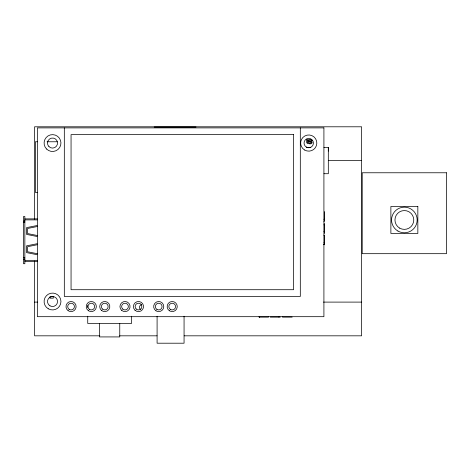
<?xml version="1.0" encoding="UTF-8"?>
<svg xmlns="http://www.w3.org/2000/svg" width="470" height="470" viewBox="0 0 470 470"><rect width="100%" height="100%" fill="white"/><g stroke="black" fill="none" stroke-linecap="round" stroke-linejoin="round"><path stroke-width="0.7" d="M328.319 151.093L328.319 147.374L323.947 147.374M308.784 140.295C307.991 142.569 312.021 140.172 312.133 142.275C312.468 144.337 308.396 144.378 308.097 142.674C310.212 144.231 314.33 141.582 309.06 141.899C305.8 140.377 311.557 137.822 312.133 140.565C311.158 139.89 309.289 140.736 308.379 139.884M308.173 141.329L308.696 141.029M37.071 225.535L26.531 227.645L26.531 234.389L37.071 236.492M37.189 226.546L27.548 228.473L27.548 233.561L37.189 235.488M37.071 243.742L26.531 245.851L26.531 252.596L37.071 254.699M37.189 244.753L27.548 246.68L27.548 251.761L37.189 253.694M308.097 140.965L308.678 140.959M154.207 127.029L196.013 127.029M308.097 140.636L308.678 140.636M37.553 141.764L35.356 141.764L35.356 192.4L37.553 192.4M47.071 141.764L57.322 141.764M306.475 147.374L310.84 147.374M328.618 160.511L361.612 160.511M323.947 173.712L328.319 173.712L328.319 147.374M24.851 218.879L37.236 218.879M323.912 219.237L324.359 219.237M24.851 219.889L37.236 219.889M24.851 220.9L23.5 220.9L23.5 216.517L24.851 216.517L24.851 263.717L23.5 263.717L23.5 259.334L24.851 259.334M24.851 221.241L23.5 221.241L23.5 258.999L24.851 258.999M323.912 221.276L324.359 221.276L324.359 211.6M23.5 222.586L24.851 222.586M323.912 224.848L324.359 224.848M323.912 231.352L324.359 231.352M323.912 235.258L324.359 235.258L324.359 244.717L323.912 244.717M323.912 242.796L324.359 242.796M323.912 244.288L324.359 244.288M323.912 244.4L324.359 244.4M23.5 257.648L24.851 257.648M24.851 260.345L37.236 260.345M24.851 261.361L37.236 261.361M50.648 296.723L53.292 296.723L53.292 298.174L49.99 298.174L49.99 296.723M34.592 302.104L37.53 302.104M323.483 302.104L361.612 302.104M270.303 317.109L280.243 317.109M292.164 317.109L282.488 317.109L282.488 316.657M99.852 335.821L34.592 335.821L34.592 261.02M119.65 335.821L157.045 335.821M184.17 335.821L361.612 335.821L361.612 126.794L34.592 126.794L34.592 219.202M324.359 223.52L324.359 233.461M310.365 141.323L310.365 141.905M300.312 127.887L300.312 296.458L64.32 296.458L64.32 127.887M278.916 316.657L278.916 317.109M268.505 316.657L268.505 317.109L259.046 317.109L259.046 316.657M259.475 316.657L259.475 317.109M259.364 316.657L259.364 317.109M184.064 316.234L184.064 343.206L157.092 343.206L157.092 316.234M131.559 316.216L131.559 323.442L87.731 323.442L87.731 316.216M119.756 323.442L119.756 336.925L99.528 336.925L99.528 323.442M87.731 305.377L87.731 307.545M140.595 309.524A2.697 2.697 0 0 1 141.623 304.648M323.912 127.887L37.347 127.887L37.347 316.686L323.912 316.686L323.912 127.887M293.568 134.632L71.058 134.632L71.058 289.714L293.568 289.714L293.568 134.632M307.245 139.602L306.669 139.602L306.669 142.674L307.615 143.638L307.245 139.602M446.5 172.772L362.217 172.772L362.217 253.683L446.5 253.683L446.5 172.772M417.842 206.483L390.876 206.483L390.876 233.455L417.842 233.455L417.842 206.483M397.955 231.064A12.813 12.813 0 0 0 417.172 219.972A12.813 12.813 0 0 0 397.955 208.874A12.813 12.813 0 0 0 397.955 231.064M399.653 228.12A9.412 9.412 0 0 0 413.77 219.972A9.412 9.412 0 0 0 399.653 211.823A9.412 9.412 0 0 0 399.653 228.12M306.322 147.081A4.688 4.688 0 0 0 313.431 143.144A4.688 4.688 0 0 0 306.464 138.956A4.688 4.688 0 0 0 306.322 147.081M48.962 146.617A5.029 5.029 0 0 0 57.375 144.361A5.029 5.029 0 0 0 51.218 138.204A5.029 5.029 0 0 0 48.962 146.617M49.979 305.853A5.029 5.029 0 0 0 57.546 301.546A5.029 5.029 0 0 0 50.032 297.14A5.029 5.029 0 0 0 49.979 305.853M46.559 149.019A8.431 8.431 0 0 0 60.659 145.242A8.431 8.431 0 0 0 50.337 134.919A8.431 8.431 0 0 0 46.559 149.019M156.933 309.413A3.355 3.355 0 0 0 162.068 306.693A3.355 3.355 0 0 0 157.145 303.602A3.355 3.355 0 0 0 156.933 309.413M170.322 309.354A3.355 3.355 0 0 0 175.551 306.804A3.355 3.355 0 0 0 170.728 303.549A3.355 3.355 0 0 0 170.322 309.354M102.554 309.084A3.355 3.355 0 0 0 108.065 307.239A3.355 3.355 0 0 0 103.706 303.385A3.355 3.355 0 0 0 102.554 309.084M89.406 309.348A3.355 3.355 0 0 0 94.635 306.81A3.355 3.355 0 0 0 89.823 303.549A3.355 3.355 0 0 0 89.406 309.348M136.188 309.019A3.355 3.355 0 0 0 141.758 307.333A3.355 3.355 0 0 0 137.516 303.356A3.355 3.355 0 0 0 136.188 309.019M69.137 309.319A3.355 3.355 0 0 0 74.407 306.857A3.355 3.355 0 0 0 69.636 303.526A3.355 3.355 0 0 0 69.137 309.319M122.776 309.084A3.355 3.355 0 0 0 128.292 307.245A3.355 3.355 0 0 0 123.939 303.385A3.355 3.355 0 0 0 122.776 309.084M169.37 310.758A5.058 5.058 0 0 0 177.243 306.928A5.058 5.058 0 0 0 169.987 302.022A5.058 5.058 0 0 0 169.37 310.758M135.025 310.259A5.058 5.058 0 0 0 143.409 307.721A5.058 5.058 0 0 0 137.023 301.728A5.058 5.058 0 0 0 135.025 310.259M121.648 310.353A5.058 5.058 0 0 0 129.955 307.586A5.058 5.058 0 0 0 123.404 301.769A5.058 5.058 0 0 0 121.648 310.353M101.426 310.359A5.058 5.058 0 0 0 109.727 307.574A5.058 5.058 0 0 0 103.165 301.775A5.058 5.058 0 0 0 101.426 310.359M88.454 310.758A5.058 5.058 0 0 0 96.332 306.928A5.058 5.058 0 0 0 89.077 302.022A5.058 5.058 0 0 0 88.454 310.758M156.028 310.852A5.058 5.058 0 0 0 163.766 306.751A5.058 5.058 0 0 0 156.346 302.104A5.058 5.058 0 0 0 156.028 310.852M68.162 310.717A5.058 5.058 0 0 0 76.099 307.004A5.058 5.058 0 0 0 68.92 301.987A5.058 5.058 0 0 0 68.162 310.717M304.572 149.995A8.09 8.09 0 0 0 316.827 143.203A8.09 8.09 0 0 0 304.813 135.983A8.09 8.09 0 0 0 304.572 149.995M48.257 308.784A8.431 8.431 0 0 0 60.947 301.57A8.431 8.431 0 0 0 48.351 294.185A8.431 8.431 0 0 0 48.257 308.784"/></g></svg>
